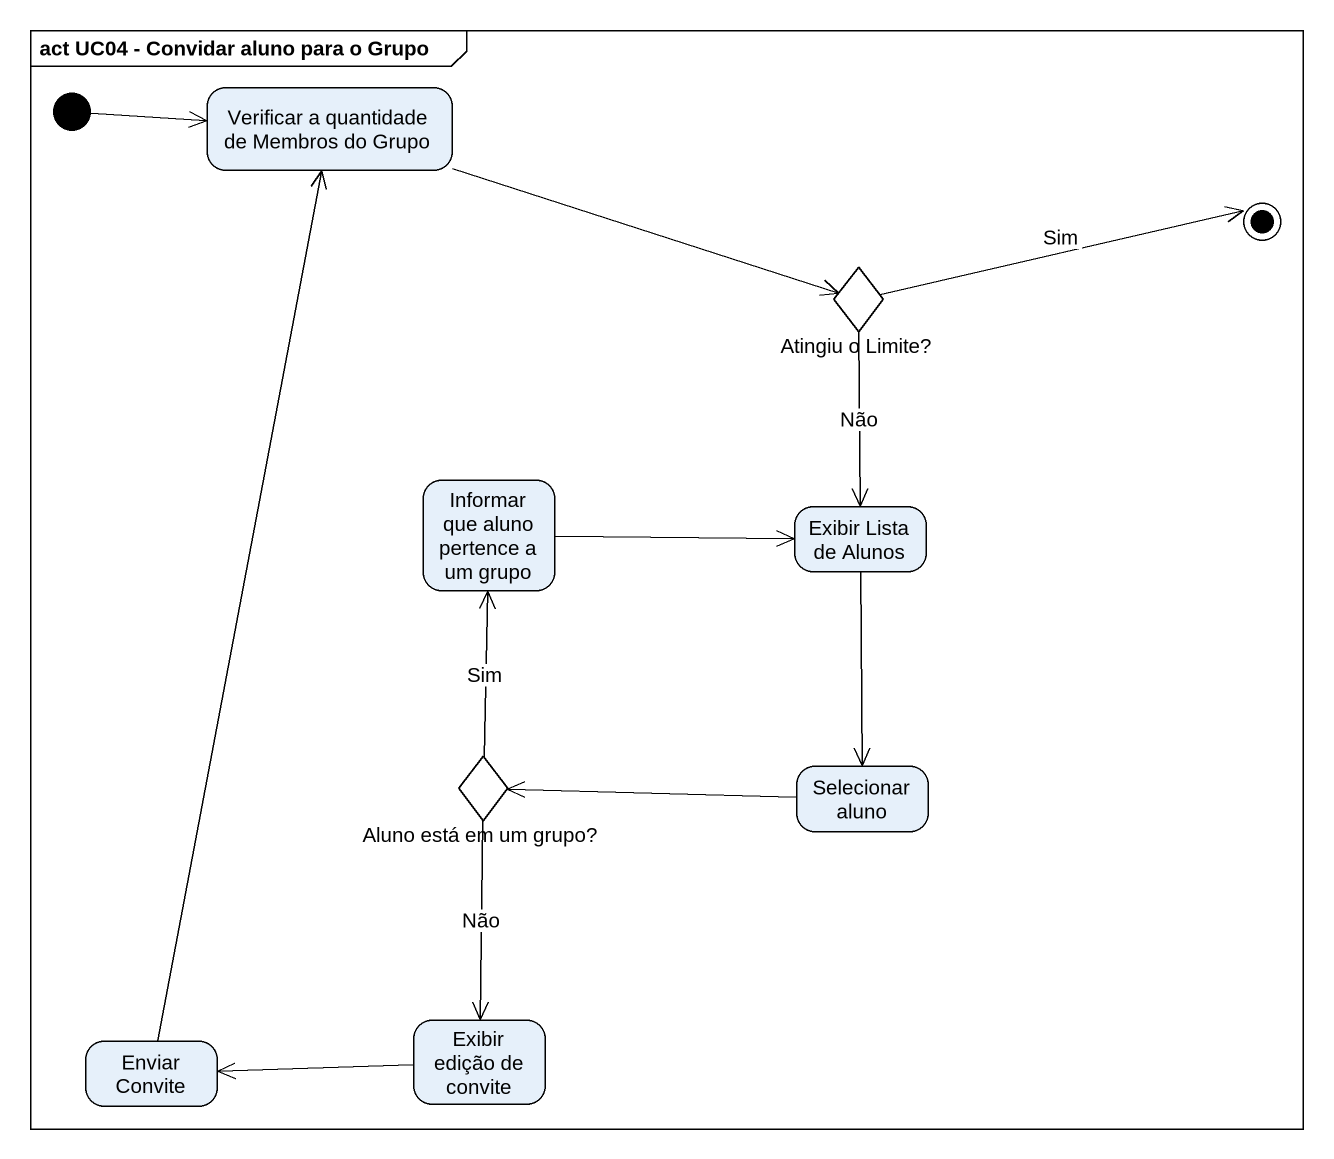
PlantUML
@startuml
mainframe act UC04 - Convidar aluno para o Grupo
hide empty description
state "Verificar a quantidade de Membros do Grupo" as Verificar_a_quantidade_de
state "Atingiu o Limite?" as Atingiu_o_Limite <<choice>>
state "Informar que aluno pertence a um grupo" as Informar_que_aluno_pertence
state "Exibir Lista de Alunos" as Exibir_Lista_de_Alunos
state "Aluno está em um grupo?" as Aluno_está_em_um_grupo <<choice>>
state "Selecionar aluno" as Selecionar_aluno
state "Exibir edição de convite" as Exibir_edição_de_convite
state "Enviar Convite" as Enviar_Convite
[*] -right-> Verificar_a_quantidade_de
Verificar_a_quantidade_de -right-> Atingiu_o_Limite
Atingiu_o_Limite --> Exibir_Lista_de_Alunos : Não
Informar_que_aluno_pertence -right-> Exibir_Lista_de_Alunos
Exibir_Lista_de_Alunos --> Selecionar_aluno
Aluno_está_em_um_grupo -up-> Informar_que_aluno_pertence : Sim
Aluno_está_em_um_grupo --> Exibir_edição_de_convite : Não
Selecionar_aluno -left-> Aluno_está_em_um_grupo
Exibir_edição_de_convite -left-> Enviar_Convite
Enviar_Convite -up-> Verificar_a_quantidade_de
Atingiu_o_Limite -right-> [*] : Sim
@enduml
